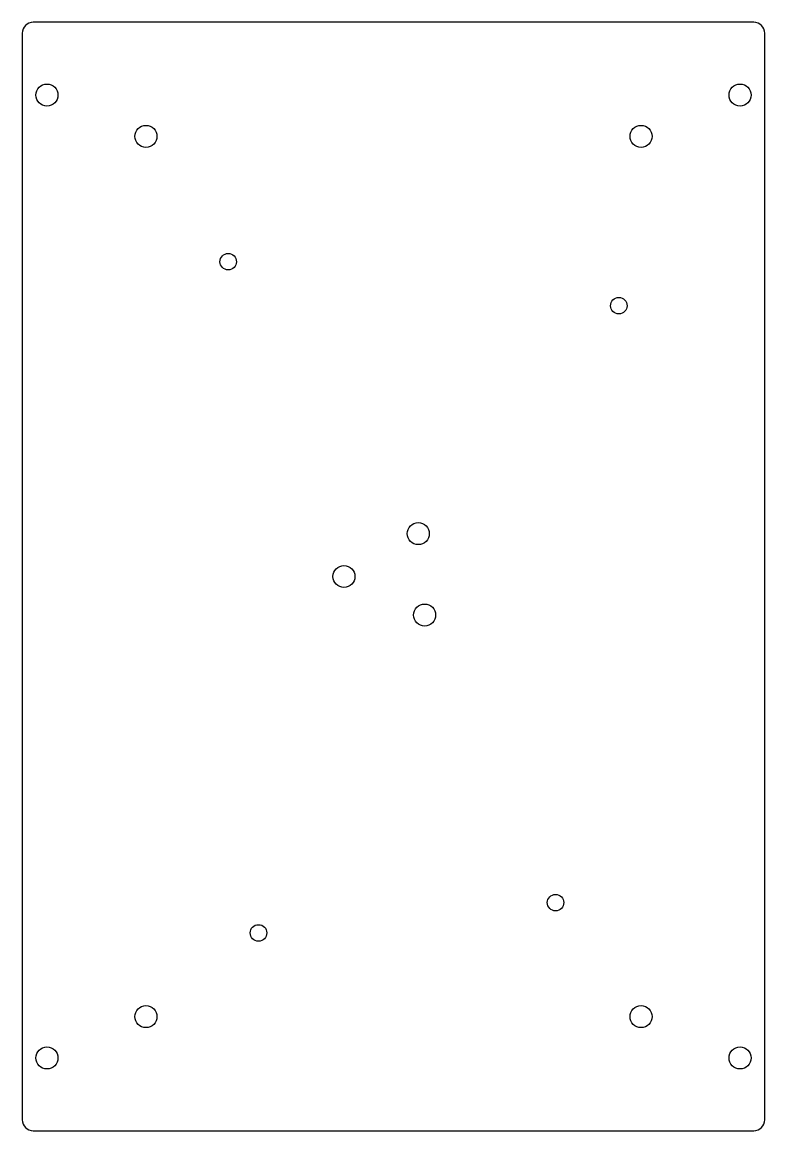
# Model space of a CAD drawing. Header units: millimetres. Extents: x -67 to 68, y -101 to 101.
import ezdxf

# ---------------------------------------------------------------- set-up
doc = ezdxf.new("R2010")
doc.units = ezdxf.units.MM

msp = doc.modelspace()

# ---------------------------------------------------------------- linework, layer by layer
msp.add_lwpolyline([(-67.5, -98.75, 0.414214), (-65.5, -100.75), (65.5, -100.75, 0.414214), (67.5, -98.75), (67.5, 98.75, 0.414214), (65.5, 100.75), (-65.5, 100.75, 0.414214), (-67.5, 98.75)], format="xyb", close=True)
for centre, radius in [((-63, 87.5), 2), ((63, 87.5), 2), ((-45, 80), 2), ((45, 80), 2), ((-30.04, 57.22), 1.5), ((40.96, 49.22), 1.5), ((4.5, 7.79), 2), ((-9, 0), 2), ((5.66, -7), 2), ((29.46, -59.28), 1.5), ((-24.54, -64.78), 1.5), ((-45, -80), 2), ((45, -80), 2), ((-63, -87.5), 2), ((63, -87.5), 2)]:
    msp.add_circle(centre, radius)

doc.saveas('drawing.dxf')
